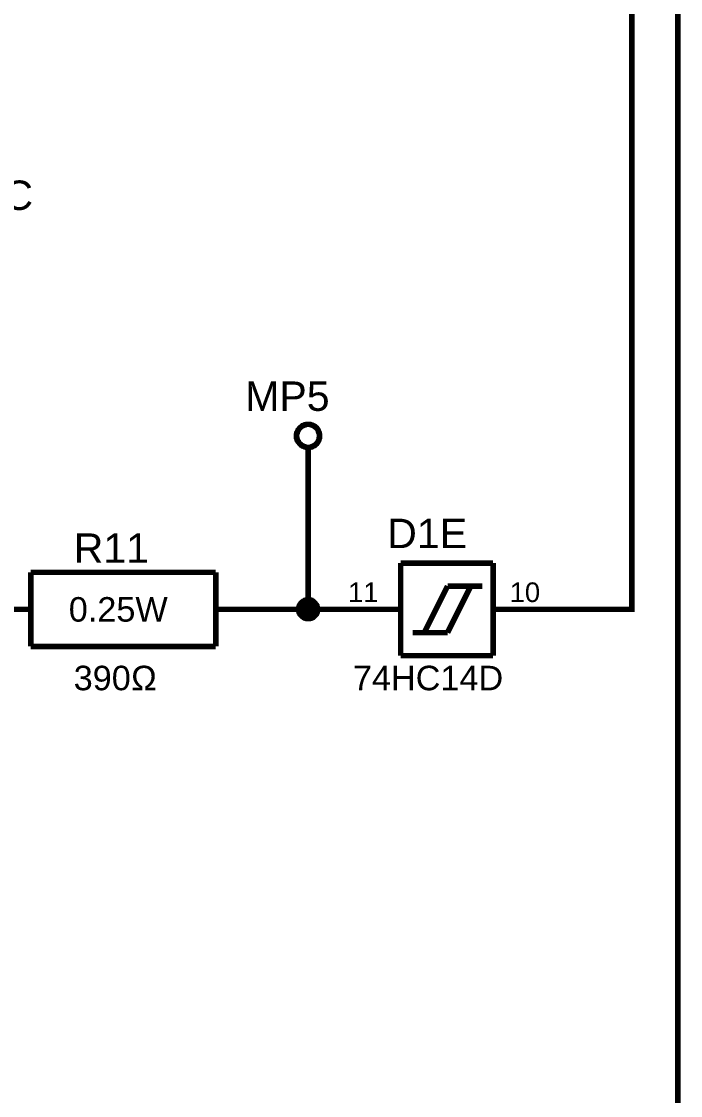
# Model space of a CAD drawing. Header units: millimetres. Extents: x -2024 to 917, y -725 to 13.
# Drawn here: x -1774.5 to -1738.9, y -638 to -579.9 of the extents above; entities that cross this region are included whole.
import ezdxf

# ---------------------------------------------------------------- set-up
doc = ezdxf.new("R2010")
doc.units = ezdxf.units.MM
doc.styles.get("Standard").update_dxf_attribs({"font": 'arial.ttf'})

msp = doc.modelspace()

# ---------------------------------------------------------------- linework, layer by layer
at = {"color": 7}
for points, const_width in [([(-1746.486, -611.675), (-1741.487, -611.675), (-1741.487, -569.168)], 0.3), ([(-1741.487, -669.167), (-1739.005, -669.167), (-1739.005, -569.168)], 0.3), ([(-1759.611, -602.302), (-1759.611, -602.269), (-1759.611, -602.236), (-1759.611, -602.203), (-1759.594, -602.17), (-1759.594, -602.137), (-1759.578, -602.12), (-1759.578, -602.087), (-1759.561, -602.054), (-1759.545, -602.037), (-1759.528, -602.004), (-1759.528, -601.971), (-1759.512, -601.955), (-1759.478, -601.921), (-1759.462, -601.905), (-1759.445, -601.872), (-1759.429, -601.855), (-1759.412, -601.839), (-1759.379, -601.822), (-1759.363, -601.805), (-1759.329, -601.772), (-1759.313, -601.756), (-1759.28, -601.756), (-1759.247, -601.739), (-1759.23, -601.723), (-1759.197, -601.706), (-1759.164, -601.706), (-1759.147, -601.69), (-1759.114, -601.69), (-1759.081, -601.673), (-1759.048, -601.673), (-1759.015, -601.673), (-1758.982, -601.673)], 0.3), ([(-1758.982, -601.673), (-1759.015, -601.673), (-1759.048, -601.673), (-1759.081, -601.673), (-1759.114, -601.69), (-1759.147, -601.69), (-1759.164, -601.706), (-1759.197, -601.706), (-1759.23, -601.723), (-1759.247, -601.739), (-1759.28, -601.756), (-1759.313, -601.756), (-1759.329, -601.772), (-1759.363, -601.805), (-1759.379, -601.822), (-1759.412, -601.839), (-1759.429, -601.855), (-1759.445, -601.872), (-1759.462, -601.905), (-1759.478, -601.921), (-1759.512, -601.955), (-1759.528, -601.971), (-1759.528, -602.004), (-1759.545, -602.037), (-1759.561, -602.054), (-1759.578, -602.087), (-1759.578, -602.12), (-1759.594, -602.137), (-1759.594, -602.17), (-1759.611, -602.203), (-1759.611, -602.236), (-1759.611, -602.269), (-1759.611, -602.302)], 0.3), ([(-1758.982, -601.673), (-1758.982, -601.673)], 0.3), ([(-1758.982, -601.673), (-1758.949, -601.673), (-1758.916, -601.673), (-1758.883, -601.673), (-1758.849, -601.69), (-1758.833, -601.69), (-1758.8, -601.706), (-1758.767, -601.706), (-1758.734, -601.723), (-1758.717, -601.739), (-1758.684, -601.756), (-1758.667, -601.756), (-1758.634, -601.772), (-1758.618, -601.805), (-1758.585, -601.822), (-1758.568, -601.839), (-1758.552, -601.855), (-1758.518, -601.872), (-1758.502, -601.905), (-1758.485, -601.921), (-1758.469, -601.955), (-1758.452, -601.971), (-1758.436, -602.004), (-1758.436, -602.037), (-1758.419, -602.054), (-1758.403, -602.087), (-1758.403, -602.12), (-1758.386, -602.137), (-1758.386, -602.17), (-1758.37, -602.203), (-1758.37, -602.236), (-1758.37, -602.269), (-1758.37, -602.302)], 0.3), ([(-1758.37, -602.302), (-1758.37, -602.269), (-1758.37, -602.236), (-1758.37, -602.203), (-1758.386, -602.17), (-1758.386, -602.137), (-1758.403, -602.12), (-1758.403, -602.087), (-1758.419, -602.054), (-1758.436, -602.037), (-1758.436, -602.004), (-1758.452, -601.971), (-1758.469, -601.955), (-1758.485, -601.921), (-1758.502, -601.905), (-1758.518, -601.872), (-1758.552, -601.855), (-1758.568, -601.839), (-1758.585, -601.822), (-1758.618, -601.805), (-1758.634, -601.772), (-1758.667, -601.756), (-1758.684, -601.756), (-1758.717, -601.739), (-1758.734, -601.723), (-1758.767, -601.706), (-1758.8, -601.706), (-1758.833, -601.69), (-1758.849, -601.69), (-1758.883, -601.673), (-1758.916, -601.673), (-1758.949, -601.673), (-1758.982, -601.673)], 0.3), ([(-1758.982, -602.915), (-1759.015, -602.915), (-1759.048, -602.915), (-1759.081, -602.915), (-1759.114, -602.898), (-1759.147, -602.898), (-1759.164, -602.882), (-1759.197, -602.882), (-1759.23, -602.865), (-1759.247, -602.849), (-1759.28, -602.832), (-1759.313, -602.832), (-1759.329, -602.816), (-1759.363, -602.799), (-1759.379, -602.766), (-1759.412, -602.749), (-1759.429, -602.733), (-1759.445, -602.716), (-1759.462, -602.683), (-1759.478, -602.667), (-1759.512, -602.633), (-1759.528, -602.617), (-1759.528, -602.584), (-1759.545, -602.567), (-1759.561, -602.534), (-1759.578, -602.518), (-1759.578, -602.484), (-1759.594, -602.451), (-1759.594, -602.418), (-1759.611, -602.402), (-1759.611, -602.368), (-1759.611, -602.335), (-1759.611, -602.302)], 0.3), ([(-1759.611, -602.302), (-1759.611, -602.302)], 0.3), ([(-1759.611, -602.302), (-1759.611, -602.335), (-1759.611, -602.368), (-1759.611, -602.402), (-1759.594, -602.418), (-1759.594, -602.451), (-1759.578, -602.484), (-1759.578, -602.518), (-1759.561, -602.534), (-1759.545, -602.567), (-1759.528, -602.584), (-1759.528, -602.617), (-1759.512, -602.633), (-1759.478, -602.667), (-1759.462, -602.683), (-1759.445, -602.716), (-1759.429, -602.733), (-1759.412, -602.749), (-1759.379, -602.766), (-1759.363, -602.799), (-1759.329, -602.816), (-1759.313, -602.832), (-1759.28, -602.832), (-1759.247, -602.849), (-1759.23, -602.865), (-1759.197, -602.882), (-1759.164, -602.882), (-1759.147, -602.898), (-1759.114, -602.898), (-1759.081, -602.915), (-1759.048, -602.915), (-1759.015, -602.915), (-1758.982, -602.915)], 0.3), ([(-1758.37, -602.302), (-1758.37, -602.335), (-1758.37, -602.368), (-1758.37, -602.402), (-1758.386, -602.418), (-1758.386, -602.451), (-1758.403, -602.484), (-1758.403, -602.518), (-1758.419, -602.534), (-1758.436, -602.567), (-1758.436, -602.584), (-1758.452, -602.617), (-1758.469, -602.633), (-1758.485, -602.667), (-1758.502, -602.683), (-1758.518, -602.716), (-1758.552, -602.733), (-1758.568, -602.749), (-1758.585, -602.766), (-1758.618, -602.799), (-1758.634, -602.816), (-1758.667, -602.832), (-1758.684, -602.832), (-1758.717, -602.849), (-1758.734, -602.865), (-1758.767, -602.882), (-1758.8, -602.882), (-1758.833, -602.898), (-1758.849, -602.898), (-1758.883, -602.915), (-1758.916, -602.915), (-1758.949, -602.915), (-1758.982, -602.915)], 0.3), ([(-1758.982, -602.915), (-1758.949, -602.915), (-1758.916, -602.915), (-1758.883, -602.915), (-1758.849, -602.898), (-1758.833, -602.898), (-1758.8, -602.882), (-1758.767, -602.882), (-1758.734, -602.865), (-1758.717, -602.849), (-1758.684, -602.832), (-1758.667, -602.832), (-1758.634, -602.816), (-1758.618, -602.799), (-1758.585, -602.766), (-1758.568, -602.749), (-1758.552, -602.733), (-1758.518, -602.716), (-1758.502, -602.683), (-1758.485, -602.667), (-1758.469, -602.633), (-1758.452, -602.617), (-1758.436, -602.584), (-1758.436, -602.567), (-1758.419, -602.534), (-1758.403, -602.518), (-1758.403, -602.484), (-1758.386, -602.451), (-1758.386, -602.418), (-1758.37, -602.402), (-1758.37, -602.368), (-1758.37, -602.335), (-1758.37, -602.302)], 0.3), ([(-1758.37, -602.302), (-1758.37, -602.302), (-1758.37, -602.302), (-1758.37, -602.302), (-1758.37, -602.302), (-1758.37, -602.302), (-1758.37, -602.302), (-1758.37, -602.302), (-1758.37, -602.302), (-1758.37, -602.302), (-1758.37, -602.302), (-1758.37, -602.302), (-1758.37, -602.302), (-1758.37, -602.302), (-1758.37, -602.302), (-1758.37, -602.302), (-1758.37, -602.302), (-1758.37, -602.302), (-1758.37, -602.302), (-1758.37, -602.302), (-1758.37, -602.302), (-1758.37, -602.302), (-1758.37, -602.302), (-1758.37, -602.302), (-1758.37, -602.302), (-1758.37, -602.302), (-1758.37, -602.302), (-1758.37, -602.302), (-1758.37, -602.302), (-1758.37, -602.302), (-1758.37, -602.302), (-1758.37, -602.302), (-1758.37, -602.302)], 0.3), ([(-1758.37, -602.302), (-1758.37, -602.302)], 0.3), ([(-1758.982, -602.915), (-1758.982, -604.173)], 0.3), ([(-1758.982, -602.915), (-1758.982, -602.915)], 0.3), ([(-1758.982, -604.173), (-1758.982, -611.675)], 0.3), ([(-1753.983, -609.174), (-1748.985, -609.174)], 0.3), ([(-1753.983, -614.175), (-1753.983, -609.174)], 0.3), ([(-1748.985, -609.174), (-1748.985, -614.175)], 0.3), ([(-1773.977, -609.671), (-1773.977, -613.678)], 0.3), ([(-1773.977, -609.671), (-1763.98, -609.671)], 0.3), ([(-1763.98, -609.671), (-1763.98, -613.678)], 0.3), ([(-1752.709, -612.933), (-1751.451, -610.416)], 0.3), ([(-1751.451, -610.416), (-1749.564, -610.416)], 0.3), ([(-1751.451, -612.933), (-1750.193, -610.416)], 0.3), ([(-1759.495, -611.675), (-1759.495, -611.641), (-1759.495, -611.625), (-1759.495, -611.592), (-1759.478, -611.575), (-1759.478, -611.542), (-1759.478, -611.526), (-1759.462, -611.492), (-1759.462, -611.476), (-1759.445, -611.459), (-1759.429, -611.426), (-1759.412, -611.41), (-1759.412, -611.393), (-1759.396, -611.377), (-1759.379, -611.343), (-1759.363, -611.327), (-1759.346, -611.31), (-1759.329, -611.294), (-1759.313, -611.277), (-1759.28, -611.261), (-1759.263, -611.244), (-1759.247, -611.244), (-1759.23, -611.227), (-1759.197, -611.211), (-1759.181, -611.194), (-1759.164, -611.194), (-1759.131, -611.178), (-1759.114, -611.178), (-1759.081, -611.178), (-1759.065, -611.161), (-1759.032, -611.161), (-1759.015, -611.161), (-1758.982, -611.161)], 0.3), ([(-1759.495, -611.675), (-1759.495, -611.641), (-1759.495, -611.625), (-1759.495, -611.592), (-1759.478, -611.575), (-1759.478, -611.542), (-1759.478, -611.526), (-1759.462, -611.492), (-1759.462, -611.476), (-1759.445, -611.459), (-1759.429, -611.426), (-1759.412, -611.41), (-1759.412, -611.393), (-1759.396, -611.377), (-1759.379, -611.343), (-1759.363, -611.327), (-1759.346, -611.31), (-1759.329, -611.294), (-1759.313, -611.277), (-1759.28, -611.261), (-1759.263, -611.244), (-1759.247, -611.244), (-1759.23, -611.227), (-1759.197, -611.211), (-1759.181, -611.194), (-1759.164, -611.194), (-1759.131, -611.178), (-1759.114, -611.178), (-1759.081, -611.178), (-1759.065, -611.161), (-1759.032, -611.161), (-1759.015, -611.161), (-1758.982, -611.161)], 0.3), ([(-1759.495, -611.675), (-1759.495, -611.641), (-1759.495, -611.625), (-1759.495, -611.592), (-1759.478, -611.575), (-1759.478, -611.542), (-1759.478, -611.526), (-1759.462, -611.492), (-1759.462, -611.476), (-1759.445, -611.459), (-1759.429, -611.426), (-1759.412, -611.41), (-1759.412, -611.393), (-1759.396, -611.377), (-1759.379, -611.343), (-1759.363, -611.327), (-1759.346, -611.31), (-1759.329, -611.294), (-1759.313, -611.277), (-1759.28, -611.261), (-1759.263, -611.244), (-1759.247, -611.244), (-1759.23, -611.227), (-1759.197, -611.211), (-1759.181, -611.194), (-1759.164, -611.194), (-1759.131, -611.178), (-1759.114, -611.178), (-1759.081, -611.178), (-1759.065, -611.161), (-1759.032, -611.161), (-1759.015, -611.161), (-1758.982, -611.161)], 0.3), ([(-1759.495, -611.675), (-1759.495, -611.641), (-1759.495, -611.625), (-1759.495, -611.592), (-1759.478, -611.575), (-1759.478, -611.542), (-1759.478, -611.526), (-1759.462, -611.492), (-1759.462, -611.476), (-1759.445, -611.459), (-1759.429, -611.426), (-1759.412, -611.41), (-1759.412, -611.393), (-1759.396, -611.377), (-1759.379, -611.343), (-1759.363, -611.327), (-1759.346, -611.31), (-1759.329, -611.294), (-1759.313, -611.277), (-1759.28, -611.261), (-1759.263, -611.244), (-1759.247, -611.244), (-1759.23, -611.227), (-1759.197, -611.211), (-1759.181, -611.194), (-1759.164, -611.194), (-1759.131, -611.178), (-1759.114, -611.178), (-1759.081, -611.178), (-1759.065, -611.161), (-1759.032, -611.161), (-1759.015, -611.161), (-1758.982, -611.161)], 0.3), ([(-1759.495, -611.675), (-1759.495, -611.641), (-1759.495, -611.625), (-1759.495, -611.592), (-1759.478, -611.575), (-1759.478, -611.542), (-1759.478, -611.526), (-1759.462, -611.492), (-1759.462, -611.476), (-1759.445, -611.459), (-1759.429, -611.426), (-1759.412, -611.41), (-1759.412, -611.393), (-1759.396, -611.377), (-1759.379, -611.343), (-1759.363, -611.327), (-1759.346, -611.31), (-1759.329, -611.294), (-1759.313, -611.277), (-1759.28, -611.261), (-1759.263, -611.244), (-1759.247, -611.244), (-1759.23, -611.227), (-1759.197, -611.211), (-1759.181, -611.194), (-1759.164, -611.194), (-1759.131, -611.178), (-1759.114, -611.178), (-1759.081, -611.178), (-1759.065, -611.161), (-1759.032, -611.161), (-1759.015, -611.161), (-1758.982, -611.161)], 0.0991), ([(-1759.495, -611.675), (-1759.495, -611.641), (-1759.495, -611.625), (-1759.495, -611.592), (-1759.478, -611.575), (-1759.478, -611.542), (-1759.478, -611.526), (-1759.462, -611.492), (-1759.462, -611.476), (-1759.445, -611.459), (-1759.429, -611.426), (-1759.412, -611.41), (-1759.412, -611.393), (-1759.396, -611.377), (-1759.379, -611.343), (-1759.363, -611.327), (-1759.346, -611.31), (-1759.329, -611.294), (-1759.313, -611.277), (-1759.28, -611.261), (-1759.263, -611.244), (-1759.247, -611.244), (-1759.23, -611.227), (-1759.197, -611.211), (-1759.181, -611.194), (-1759.164, -611.194), (-1759.131, -611.178), (-1759.114, -611.178), (-1759.081, -611.178), (-1759.065, -611.161), (-1759.032, -611.161), (-1759.015, -611.161), (-1758.982, -611.161)], 0.0991), ([(-1759.495, -611.675), (-1759.495, -611.641), (-1759.495, -611.625), (-1759.495, -611.592), (-1759.478, -611.575), (-1759.478, -611.542), (-1759.478, -611.526), (-1759.462, -611.492), (-1759.462, -611.476), (-1759.445, -611.459), (-1759.429, -611.426), (-1759.412, -611.41), (-1759.412, -611.393), (-1759.396, -611.377), (-1759.379, -611.343), (-1759.363, -611.327), (-1759.346, -611.31), (-1759.329, -611.294), (-1759.313, -611.277), (-1759.28, -611.261), (-1759.263, -611.244), (-1759.247, -611.244), (-1759.23, -611.227), (-1759.197, -611.211), (-1759.181, -611.194), (-1759.164, -611.194), (-1759.131, -611.178), (-1759.114, -611.178), (-1759.081, -611.178), (-1759.065, -611.161), (-1759.032, -611.161), (-1759.015, -611.161), (-1758.982, -611.161)], 0.0991), ([(-1759.495, -611.675), (-1759.495, -611.641), (-1759.495, -611.625), (-1759.495, -611.592), (-1759.478, -611.575), (-1759.478, -611.542), (-1759.478, -611.526), (-1759.462, -611.492), (-1759.462, -611.476), (-1759.445, -611.459), (-1759.429, -611.426), (-1759.412, -611.41), (-1759.412, -611.393), (-1759.396, -611.377), (-1759.379, -611.343), (-1759.363, -611.327), (-1759.346, -611.31), (-1759.329, -611.294), (-1759.313, -611.277), (-1759.28, -611.261), (-1759.263, -611.244), (-1759.247, -611.244), (-1759.23, -611.227), (-1759.197, -611.211), (-1759.181, -611.194), (-1759.164, -611.194), (-1759.131, -611.178), (-1759.114, -611.178), (-1759.081, -611.178), (-1759.065, -611.161), (-1759.032, -611.161), (-1759.015, -611.161), (-1758.982, -611.161)], 0.0991), ([(-1758.982, -611.161), (-1758.982, -611.161)], 0.3), ([(-1758.982, -611.161), (-1758.949, -611.161), (-1758.932, -611.161), (-1758.899, -611.161), (-1758.883, -611.178), (-1758.849, -611.178), (-1758.833, -611.178), (-1758.816, -611.194), (-1758.783, -611.194), (-1758.767, -611.211), (-1758.75, -611.227), (-1758.717, -611.244), (-1758.701, -611.244), (-1758.684, -611.261), (-1758.667, -611.277), (-1758.651, -611.294), (-1758.634, -611.31), (-1758.618, -611.327), (-1758.601, -611.343), (-1758.585, -611.377), (-1758.568, -611.393), (-1758.552, -611.41), (-1758.552, -611.426), (-1758.535, -611.459), (-1758.518, -611.476), (-1758.518, -611.492), (-1758.502, -611.526), (-1758.502, -611.542), (-1758.502, -611.575), (-1758.485, -611.592), (-1758.485, -611.625), (-1758.485, -611.641), (-1758.485, -611.675)], 0.3), ([(-1758.982, -611.161), (-1758.982, -611.161)], 0.3), ([(-1758.982, -611.161), (-1758.949, -611.161), (-1758.932, -611.161), (-1758.899, -611.161), (-1758.883, -611.178), (-1758.849, -611.178), (-1758.833, -611.178), (-1758.816, -611.194), (-1758.783, -611.194), (-1758.767, -611.211), (-1758.75, -611.227), (-1758.717, -611.244), (-1758.701, -611.244), (-1758.684, -611.261), (-1758.667, -611.277), (-1758.651, -611.294), (-1758.634, -611.31), (-1758.618, -611.327), (-1758.601, -611.343), (-1758.585, -611.377), (-1758.568, -611.393), (-1758.552, -611.41), (-1758.552, -611.426), (-1758.535, -611.459), (-1758.518, -611.476), (-1758.518, -611.492), (-1758.502, -611.526), (-1758.502, -611.542), (-1758.502, -611.575), (-1758.485, -611.592), (-1758.485, -611.625), (-1758.485, -611.641), (-1758.485, -611.675)], 0.3), ([(-1758.982, -611.161), (-1758.982, -611.161)], 0.3), ([(-1758.982, -611.161), (-1758.949, -611.161), (-1758.932, -611.161), (-1758.899, -611.161), (-1758.883, -611.178), (-1758.849, -611.178), (-1758.833, -611.178), (-1758.816, -611.194), (-1758.783, -611.194), (-1758.767, -611.211), (-1758.75, -611.227), (-1758.717, -611.244), (-1758.701, -611.244), (-1758.684, -611.261), (-1758.667, -611.277), (-1758.651, -611.294), (-1758.634, -611.31), (-1758.618, -611.327), (-1758.601, -611.343), (-1758.585, -611.377), (-1758.568, -611.393), (-1758.552, -611.41), (-1758.552, -611.426), (-1758.535, -611.459), (-1758.518, -611.476), (-1758.518, -611.492), (-1758.502, -611.526), (-1758.502, -611.542), (-1758.502, -611.575), (-1758.485, -611.592), (-1758.485, -611.625), (-1758.485, -611.641), (-1758.485, -611.675)], 0.3), ([(-1758.982, -611.161), (-1758.982, -611.161)], 0.3), ([(-1758.982, -611.161), (-1758.949, -611.161), (-1758.932, -611.161), (-1758.899, -611.161), (-1758.883, -611.178), (-1758.849, -611.178), (-1758.833, -611.178), (-1758.816, -611.194), (-1758.783, -611.194), (-1758.767, -611.211), (-1758.75, -611.227), (-1758.717, -611.244), (-1758.701, -611.244), (-1758.684, -611.261), (-1758.667, -611.277), (-1758.651, -611.294), (-1758.634, -611.31), (-1758.618, -611.327), (-1758.601, -611.343), (-1758.585, -611.377), (-1758.568, -611.393), (-1758.552, -611.41), (-1758.552, -611.426), (-1758.535, -611.459), (-1758.518, -611.476), (-1758.518, -611.492), (-1758.502, -611.526), (-1758.502, -611.542), (-1758.502, -611.575), (-1758.485, -611.592), (-1758.485, -611.625), (-1758.485, -611.641), (-1758.485, -611.675)], 0.3), ([(-1758.982, -611.161), (-1758.982, -611.161)], 0.0991), ([(-1758.982, -611.161), (-1758.949, -611.161), (-1758.932, -611.161), (-1758.899, -611.161), (-1758.883, -611.178), (-1758.849, -611.178), (-1758.833, -611.178), (-1758.816, -611.194), (-1758.783, -611.194), (-1758.767, -611.211), (-1758.75, -611.227), (-1758.717, -611.244), (-1758.701, -611.244), (-1758.684, -611.261), (-1758.667, -611.277), (-1758.651, -611.294), (-1758.634, -611.31), (-1758.618, -611.327), (-1758.601, -611.343), (-1758.585, -611.377), (-1758.568, -611.393), (-1758.552, -611.41), (-1758.552, -611.426), (-1758.535, -611.459), (-1758.518, -611.476), (-1758.518, -611.492), (-1758.502, -611.526), (-1758.502, -611.542), (-1758.502, -611.575), (-1758.485, -611.592), (-1758.485, -611.625), (-1758.485, -611.641), (-1758.485, -611.675)], 0.0991), ([(-1758.982, -611.161), (-1758.982, -611.161)], 0.0991), ([(-1758.982, -611.161), (-1758.949, -611.161), (-1758.932, -611.161), (-1758.899, -611.161), (-1758.883, -611.178), (-1758.849, -611.178), (-1758.833, -611.178), (-1758.816, -611.194), (-1758.783, -611.194), (-1758.767, -611.211), (-1758.75, -611.227), (-1758.717, -611.244), (-1758.701, -611.244), (-1758.684, -611.261), (-1758.667, -611.277), (-1758.651, -611.294), (-1758.634, -611.31), (-1758.618, -611.327), (-1758.601, -611.343), (-1758.585, -611.377), (-1758.568, -611.393), (-1758.552, -611.41), (-1758.552, -611.426), (-1758.535, -611.459), (-1758.518, -611.476), (-1758.518, -611.492), (-1758.502, -611.526), (-1758.502, -611.542), (-1758.502, -611.575), (-1758.485, -611.592), (-1758.485, -611.625), (-1758.485, -611.641), (-1758.485, -611.675)], 0.0991), ([(-1758.982, -611.161), (-1758.982, -611.161)], 0.0991), ([(-1758.982, -611.161), (-1758.949, -611.161), (-1758.932, -611.161), (-1758.899, -611.161), (-1758.883, -611.178), (-1758.849, -611.178), (-1758.833, -611.178), (-1758.816, -611.194), (-1758.783, -611.194), (-1758.767, -611.211), (-1758.75, -611.227), (-1758.717, -611.244), (-1758.701, -611.244), (-1758.684, -611.261), (-1758.667, -611.277), (-1758.651, -611.294), (-1758.634, -611.31), (-1758.618, -611.327), (-1758.601, -611.343), (-1758.585, -611.377), (-1758.568, -611.393), (-1758.552, -611.41), (-1758.552, -611.426), (-1758.535, -611.459), (-1758.518, -611.476), (-1758.518, -611.492), (-1758.502, -611.526), (-1758.502, -611.542), (-1758.502, -611.575), (-1758.485, -611.592), (-1758.485, -611.625), (-1758.485, -611.641), (-1758.485, -611.675)], 0.0991), ([(-1758.982, -611.161), (-1758.982, -611.161)], 0.0991), ([(-1758.982, -611.161), (-1758.949, -611.161), (-1758.932, -611.161), (-1758.899, -611.161), (-1758.883, -611.178), (-1758.849, -611.178), (-1758.833, -611.178), (-1758.816, -611.194), (-1758.783, -611.194), (-1758.767, -611.211), (-1758.75, -611.227), (-1758.717, -611.244), (-1758.701, -611.244), (-1758.684, -611.261), (-1758.667, -611.277), (-1758.651, -611.294), (-1758.634, -611.31), (-1758.618, -611.327), (-1758.601, -611.343), (-1758.585, -611.377), (-1758.568, -611.393), (-1758.552, -611.41), (-1758.552, -611.426), (-1758.535, -611.459), (-1758.518, -611.476), (-1758.518, -611.492), (-1758.502, -611.526), (-1758.502, -611.542), (-1758.502, -611.575), (-1758.485, -611.592), (-1758.485, -611.625), (-1758.485, -611.641), (-1758.485, -611.675)], 0.0991), ([(-1773.977, -611.675), (-1776.476, -611.675)], 0.3), ([(-1763.98, -611.675), (-1761.481, -611.675)], 0.3), ([(-1761.481, -611.675), (-1758.982, -611.675), (-1756.483, -611.675)], 0.3), ([(-1758.982, -612.171), (-1759.015, -612.171), (-1759.032, -612.171), (-1759.065, -612.171), (-1759.081, -612.155), (-1759.114, -612.155), (-1759.131, -612.155), (-1759.164, -612.138), (-1759.181, -612.138), (-1759.197, -612.122), (-1759.23, -612.105), (-1759.247, -612.105), (-1759.263, -612.089), (-1759.28, -612.072), (-1759.313, -612.055), (-1759.329, -612.039), (-1759.346, -612.022), (-1759.363, -612.006), (-1759.379, -611.989), (-1759.396, -611.973), (-1759.412, -611.956), (-1759.412, -611.94), (-1759.429, -611.906), (-1759.445, -611.89), (-1759.462, -611.873), (-1759.462, -611.84), (-1759.478, -611.824), (-1759.478, -611.807), (-1759.478, -611.774), (-1759.495, -611.757), (-1759.495, -611.724), (-1759.495, -611.708), (-1759.495, -611.675)], 0.3), ([(-1759.495, -611.675), (-1759.495, -611.675)], 0.3), ([(-1758.982, -612.171), (-1759.015, -612.171), (-1759.032, -612.171), (-1759.065, -612.171), (-1759.081, -612.155), (-1759.114, -612.155), (-1759.131, -612.155), (-1759.164, -612.138), (-1759.181, -612.138), (-1759.197, -612.122), (-1759.23, -612.105), (-1759.247, -612.105), (-1759.263, -612.089), (-1759.28, -612.072), (-1759.313, -612.055), (-1759.329, -612.039), (-1759.346, -612.022), (-1759.363, -612.006), (-1759.379, -611.989), (-1759.396, -611.973), (-1759.412, -611.956), (-1759.412, -611.94), (-1759.429, -611.906), (-1759.445, -611.89), (-1759.462, -611.873), (-1759.462, -611.84), (-1759.478, -611.824), (-1759.478, -611.807), (-1759.478, -611.774), (-1759.495, -611.757), (-1759.495, -611.724), (-1759.495, -611.708), (-1759.495, -611.675)], 0.3), ([(-1759.495, -611.675), (-1759.495, -611.675)], 0.3), ([(-1758.982, -612.171), (-1759.015, -612.171), (-1759.032, -612.171), (-1759.065, -612.171), (-1759.081, -612.155), (-1759.114, -612.155), (-1759.131, -612.155), (-1759.164, -612.138), (-1759.181, -612.138), (-1759.197, -612.122), (-1759.23, -612.105), (-1759.247, -612.105), (-1759.263, -612.089), (-1759.28, -612.072), (-1759.313, -612.055), (-1759.329, -612.039), (-1759.346, -612.022), (-1759.363, -612.006), (-1759.379, -611.989), (-1759.396, -611.973), (-1759.412, -611.956), (-1759.412, -611.94), (-1759.429, -611.906), (-1759.445, -611.89), (-1759.462, -611.873), (-1759.462, -611.84), (-1759.478, -611.824), (-1759.478, -611.807), (-1759.478, -611.774), (-1759.495, -611.757), (-1759.495, -611.724), (-1759.495, -611.708), (-1759.495, -611.675)], 0.3), ([(-1759.495, -611.675), (-1759.495, -611.675)], 0.3), ([(-1758.982, -612.171), (-1759.015, -612.171), (-1759.032, -612.171), (-1759.065, -612.171), (-1759.081, -612.155), (-1759.114, -612.155), (-1759.131, -612.155), (-1759.164, -612.138), (-1759.181, -612.138), (-1759.197, -612.122), (-1759.23, -612.105), (-1759.247, -612.105), (-1759.263, -612.089), (-1759.28, -612.072), (-1759.313, -612.055), (-1759.329, -612.039), (-1759.346, -612.022), (-1759.363, -612.006), (-1759.379, -611.989), (-1759.396, -611.973), (-1759.412, -611.956), (-1759.412, -611.94), (-1759.429, -611.906), (-1759.445, -611.89), (-1759.462, -611.873), (-1759.462, -611.84), (-1759.478, -611.824), (-1759.478, -611.807), (-1759.478, -611.774), (-1759.495, -611.757), (-1759.495, -611.724), (-1759.495, -611.708), (-1759.495, -611.675)], 0.3), ([(-1759.495, -611.675), (-1759.495, -611.675)], 0.3), ([(-1758.982, -612.171), (-1759.015, -612.171), (-1759.032, -612.171), (-1759.065, -612.171), (-1759.081, -612.155), (-1759.114, -612.155), (-1759.131, -612.155), (-1759.164, -612.138), (-1759.181, -612.138), (-1759.197, -612.122), (-1759.23, -612.105), (-1759.247, -612.105), (-1759.263, -612.089), (-1759.28, -612.072), (-1759.313, -612.055), (-1759.329, -612.039), (-1759.346, -612.022), (-1759.363, -612.006), (-1759.379, -611.989), (-1759.396, -611.973), (-1759.412, -611.956), (-1759.412, -611.94), (-1759.429, -611.906), (-1759.445, -611.89), (-1759.462, -611.873), (-1759.462, -611.84), (-1759.478, -611.824), (-1759.478, -611.807), (-1759.478, -611.774), (-1759.495, -611.757), (-1759.495, -611.724), (-1759.495, -611.708), (-1759.495, -611.675)], 0.0991), ([(-1759.495, -611.675), (-1759.495, -611.675)], 0.0991), ([(-1758.982, -612.171), (-1759.015, -612.171), (-1759.032, -612.171), (-1759.065, -612.171), (-1759.081, -612.155), (-1759.114, -612.155), (-1759.131, -612.155), (-1759.164, -612.138), (-1759.181, -612.138), (-1759.197, -612.122), (-1759.23, -612.105), (-1759.247, -612.105), (-1759.263, -612.089), (-1759.28, -612.072), (-1759.313, -612.055), (-1759.329, -612.039), (-1759.346, -612.022), (-1759.363, -612.006), (-1759.379, -611.989), (-1759.396, -611.973), (-1759.412, -611.956), (-1759.412, -611.94), (-1759.429, -611.906), (-1759.445, -611.89), (-1759.462, -611.873), (-1759.462, -611.84), (-1759.478, -611.824), (-1759.478, -611.807), (-1759.478, -611.774), (-1759.495, -611.757), (-1759.495, -611.724), (-1759.495, -611.708), (-1759.495, -611.675)], 0.0991), ([(-1759.495, -611.675), (-1759.495, -611.675)], 0.0991), ([(-1758.982, -612.171), (-1759.015, -612.171), (-1759.032, -612.171), (-1759.065, -612.171), (-1759.081, -612.155), (-1759.114, -612.155), (-1759.131, -612.155), (-1759.164, -612.138), (-1759.181, -612.138), (-1759.197, -612.122), (-1759.23, -612.105), (-1759.247, -612.105), (-1759.263, -612.089), (-1759.28, -612.072), (-1759.313, -612.055), (-1759.329, -612.039), (-1759.346, -612.022), (-1759.363, -612.006), (-1759.379, -611.989), (-1759.396, -611.973), (-1759.412, -611.956), (-1759.412, -611.94), (-1759.429, -611.906), (-1759.445, -611.89), (-1759.462, -611.873), (-1759.462, -611.84), (-1759.478, -611.824), (-1759.478, -611.807), (-1759.478, -611.774), (-1759.495, -611.757), (-1759.495, -611.724), (-1759.495, -611.708), (-1759.495, -611.675)], 0.0991), ([(-1759.495, -611.675), (-1759.495, -611.675)], 0.0991), ([(-1758.982, -612.171), (-1759.015, -612.171), (-1759.032, -612.171), (-1759.065, -612.171), (-1759.081, -612.155), (-1759.114, -612.155), (-1759.131, -612.155), (-1759.164, -612.138), (-1759.181, -612.138), (-1759.197, -612.122), (-1759.23, -612.105), (-1759.247, -612.105), (-1759.263, -612.089), (-1759.28, -612.072), (-1759.313, -612.055), (-1759.329, -612.039), (-1759.346, -612.022), (-1759.363, -612.006), (-1759.379, -611.989), (-1759.396, -611.973), (-1759.412, -611.956), (-1759.412, -611.94), (-1759.429, -611.906), (-1759.445, -611.89), (-1759.462, -611.873), (-1759.462, -611.84), (-1759.478, -611.824), (-1759.478, -611.807), (-1759.478, -611.774), (-1759.495, -611.757), (-1759.495, -611.724), (-1759.495, -611.708), (-1759.495, -611.675)], 0.0991), ([(-1759.495, -611.675), (-1759.495, -611.675)], 0.0991), ([(-1758.485, -611.675), (-1758.485, -611.708), (-1758.485, -611.724), (-1758.485, -611.757), (-1758.502, -611.774), (-1758.502, -611.807), (-1758.502, -611.824), (-1758.518, -611.84), (-1758.518, -611.873), (-1758.535, -611.89), (-1758.552, -611.906), (-1758.552, -611.94), (-1758.568, -611.956), (-1758.585, -611.973), (-1758.601, -611.989), (-1758.618, -612.006), (-1758.634, -612.022), (-1758.651, -612.039), (-1758.667, -612.055), (-1758.684, -612.072), (-1758.701, -612.089), (-1758.717, -612.105), (-1758.75, -612.105), (-1758.767, -612.122), (-1758.783, -612.138), (-1758.816, -612.138), (-1758.833, -612.155), (-1758.849, -612.155), (-1758.883, -612.155), (-1758.899, -612.171), (-1758.932, -612.171), (-1758.949, -612.171), (-1758.982, -612.171)], 0.3), ([(-1758.485, -611.675), (-1758.485, -611.708), (-1758.485, -611.724), (-1758.485, -611.757), (-1758.502, -611.774), (-1758.502, -611.807), (-1758.502, -611.824), (-1758.518, -611.84), (-1758.518, -611.873), (-1758.535, -611.89), (-1758.552, -611.906), (-1758.552, -611.94), (-1758.568, -611.956), (-1758.585, -611.973), (-1758.601, -611.989), (-1758.618, -612.006), (-1758.634, -612.022), (-1758.651, -612.039), (-1758.667, -612.055), (-1758.684, -612.072), (-1758.701, -612.089), (-1758.717, -612.105), (-1758.75, -612.105), (-1758.767, -612.122), (-1758.783, -612.138), (-1758.816, -612.138), (-1758.833, -612.155), (-1758.849, -612.155), (-1758.883, -612.155), (-1758.899, -612.171), (-1758.932, -612.171), (-1758.949, -612.171), (-1758.982, -612.171)], 0.3), ([(-1758.485, -611.675), (-1758.485, -611.708), (-1758.485, -611.724), (-1758.485, -611.757), (-1758.502, -611.774), (-1758.502, -611.807), (-1758.502, -611.824), (-1758.518, -611.84), (-1758.518, -611.873), (-1758.535, -611.89), (-1758.552, -611.906), (-1758.552, -611.94), (-1758.568, -611.956), (-1758.585, -611.973), (-1758.601, -611.989), (-1758.618, -612.006), (-1758.634, -612.022), (-1758.651, -612.039), (-1758.667, -612.055), (-1758.684, -612.072), (-1758.701, -612.089), (-1758.717, -612.105), (-1758.75, -612.105), (-1758.767, -612.122), (-1758.783, -612.138), (-1758.816, -612.138), (-1758.833, -612.155), (-1758.849, -612.155), (-1758.883, -612.155), (-1758.899, -612.171), (-1758.932, -612.171), (-1758.949, -612.171), (-1758.982, -612.171)], 0.3), ([(-1758.485, -611.675), (-1758.485, -611.708), (-1758.485, -611.724), (-1758.485, -611.757), (-1758.502, -611.774), (-1758.502, -611.807), (-1758.502, -611.824), (-1758.518, -611.84), (-1758.518, -611.873), (-1758.535, -611.89), (-1758.552, -611.906), (-1758.552, -611.94), (-1758.568, -611.956), (-1758.585, -611.973), (-1758.601, -611.989), (-1758.618, -612.006), (-1758.634, -612.022), (-1758.651, -612.039), (-1758.667, -612.055), (-1758.684, -612.072), (-1758.701, -612.089), (-1758.717, -612.105), (-1758.75, -612.105), (-1758.767, -612.122), (-1758.783, -612.138), (-1758.816, -612.138), (-1758.833, -612.155), (-1758.849, -612.155), (-1758.883, -612.155), (-1758.899, -612.171), (-1758.932, -612.171), (-1758.949, -612.171), (-1758.982, -612.171)], 0.3), ([(-1758.485, -611.675), (-1758.485, -611.708), (-1758.485, -611.724), (-1758.485, -611.757), (-1758.502, -611.774), (-1758.502, -611.807), (-1758.502, -611.824), (-1758.518, -611.84), (-1758.518, -611.873), (-1758.535, -611.89), (-1758.552, -611.906), (-1758.552, -611.94), (-1758.568, -611.956), (-1758.585, -611.973), (-1758.601, -611.989), (-1758.618, -612.006), (-1758.634, -612.022), (-1758.651, -612.039), (-1758.667, -612.055), (-1758.684, -612.072), (-1758.701, -612.089), (-1758.717, -612.105), (-1758.75, -612.105), (-1758.767, -612.122), (-1758.783, -612.138), (-1758.816, -612.138), (-1758.833, -612.155), (-1758.849, -612.155), (-1758.883, -612.155), (-1758.899, -612.171), (-1758.932, -612.171), (-1758.949, -612.171), (-1758.982, -612.171)], 0.0991), ([(-1758.485, -611.675), (-1758.485, -611.708), (-1758.485, -611.724), (-1758.485, -611.757), (-1758.502, -611.774), (-1758.502, -611.807), (-1758.502, -611.824), (-1758.518, -611.84), (-1758.518, -611.873), (-1758.535, -611.89), (-1758.552, -611.906), (-1758.552, -611.94), (-1758.568, -611.956), (-1758.585, -611.973), (-1758.601, -611.989), (-1758.618, -612.006), (-1758.634, -612.022), (-1758.651, -612.039), (-1758.667, -612.055), (-1758.684, -612.072), (-1758.701, -612.089), (-1758.717, -612.105), (-1758.75, -612.105), (-1758.767, -612.122), (-1758.783, -612.138), (-1758.816, -612.138), (-1758.833, -612.155), (-1758.849, -612.155), (-1758.883, -612.155), (-1758.899, -612.171), (-1758.932, -612.171), (-1758.949, -612.171), (-1758.982, -612.171)], 0.0991), ([(-1758.485, -611.675), (-1758.485, -611.708), (-1758.485, -611.724), (-1758.485, -611.757), (-1758.502, -611.774), (-1758.502, -611.807), (-1758.502, -611.824), (-1758.518, -611.84), (-1758.518, -611.873), (-1758.535, -611.89), (-1758.552, -611.906), (-1758.552, -611.94), (-1758.568, -611.956), (-1758.585, -611.973), (-1758.601, -611.989), (-1758.618, -612.006), (-1758.634, -612.022), (-1758.651, -612.039), (-1758.667, -612.055), (-1758.684, -612.072), (-1758.701, -612.089), (-1758.717, -612.105), (-1758.75, -612.105), (-1758.767, -612.122), (-1758.783, -612.138), (-1758.816, -612.138), (-1758.833, -612.155), (-1758.849, -612.155), (-1758.883, -612.155), (-1758.899, -612.171), (-1758.932, -612.171), (-1758.949, -612.171), (-1758.982, -612.171)], 0.0991), ([(-1758.485, -611.675), (-1758.485, -611.708), (-1758.485, -611.724), (-1758.485, -611.757), (-1758.502, -611.774), (-1758.502, -611.807), (-1758.502, -611.824), (-1758.518, -611.84), (-1758.518, -611.873), (-1758.535, -611.89), (-1758.552, -611.906), (-1758.552, -611.94), (-1758.568, -611.956), (-1758.585, -611.973), (-1758.601, -611.989), (-1758.618, -612.006), (-1758.634, -612.022), (-1758.651, -612.039), (-1758.667, -612.055), (-1758.684, -612.072), (-1758.701, -612.089), (-1758.717, -612.105), (-1758.75, -612.105), (-1758.767, -612.122), (-1758.783, -612.138), (-1758.816, -612.138), (-1758.833, -612.155), (-1758.849, -612.155), (-1758.883, -612.155), (-1758.899, -612.171), (-1758.932, -612.171), (-1758.949, -612.171), (-1758.982, -612.171)], 0.0991), ([(-1758.485, -611.675), (-1758.485, -611.675), (-1758.485, -611.675), (-1758.485, -611.675), (-1758.485, -611.675), (-1758.485, -611.675), (-1758.485, -611.675), (-1758.485, -611.675), (-1758.485, -611.675), (-1758.485, -611.675), (-1758.485, -611.675), (-1758.485, -611.675), (-1758.485, -611.675), (-1758.485, -611.675), (-1758.485, -611.675), (-1758.485, -611.675), (-1758.485, -611.675), (-1758.485, -611.675), (-1758.485, -611.675), (-1758.485, -611.675), (-1758.485, -611.675), (-1758.485, -611.675), (-1758.485, -611.675), (-1758.485, -611.675), (-1758.485, -611.675), (-1758.485, -611.675), (-1758.485, -611.675), (-1758.485, -611.675), (-1758.485, -611.675), (-1758.485, -611.675), (-1758.485, -611.675), (-1758.485, -611.675), (-1758.485, -611.675)], 0.3), ([(-1758.485, -611.675), (-1758.485, -611.675)], 0.3), ([(-1758.485, -611.675), (-1758.485, -611.675), (-1758.485, -611.675), (-1758.485, -611.675), (-1758.485, -611.675), (-1758.485, -611.675), (-1758.485, -611.675), (-1758.485, -611.675), (-1758.485, -611.675), (-1758.485, -611.675), (-1758.485, -611.675), (-1758.485, -611.675), (-1758.485, -611.675), (-1758.485, -611.675), (-1758.485, -611.675), (-1758.485, -611.675), (-1758.485, -611.675), (-1758.485, -611.675), (-1758.485, -611.675), (-1758.485, -611.675), (-1758.485, -611.675), (-1758.485, -611.675), (-1758.485, -611.675), (-1758.485, -611.675), (-1758.485, -611.675), (-1758.485, -611.675), (-1758.485, -611.675), (-1758.485, -611.675), (-1758.485, -611.675), (-1758.485, -611.675), (-1758.485, -611.675), (-1758.485, -611.675), (-1758.485, -611.675)], 0.3), ([(-1758.485, -611.675), (-1758.485, -611.675)], 0.3), ([(-1758.485, -611.675), (-1758.485, -611.675), (-1758.485, -611.675), (-1758.485, -611.675), (-1758.485, -611.675), (-1758.485, -611.675), (-1758.485, -611.675), (-1758.485, -611.675), (-1758.485, -611.675), (-1758.485, -611.675), (-1758.485, -611.675), (-1758.485, -611.675), (-1758.485, -611.675), (-1758.485, -611.675), (-1758.485, -611.675), (-1758.485, -611.675), (-1758.485, -611.675), (-1758.485, -611.675), (-1758.485, -611.675), (-1758.485, -611.675), (-1758.485, -611.675), (-1758.485, -611.675), (-1758.485, -611.675), (-1758.485, -611.675), (-1758.485, -611.675), (-1758.485, -611.675), (-1758.485, -611.675), (-1758.485, -611.675), (-1758.485, -611.675), (-1758.485, -611.675), (-1758.485, -611.675), (-1758.485, -611.675), (-1758.485, -611.675)], 0.3), ([(-1758.485, -611.675), (-1758.485, -611.675)], 0.3), ([(-1758.485, -611.675), (-1758.485, -611.675), (-1758.485, -611.675), (-1758.485, -611.675), (-1758.485, -611.675), (-1758.485, -611.675), (-1758.485, -611.675), (-1758.485, -611.675), (-1758.485, -611.675), (-1758.485, -611.675), (-1758.485, -611.675), (-1758.485, -611.675), (-1758.485, -611.675), (-1758.485, -611.675), (-1758.485, -611.675), (-1758.485, -611.675), (-1758.485, -611.675), (-1758.485, -611.675), (-1758.485, -611.675), (-1758.485, -611.675), (-1758.485, -611.675), (-1758.485, -611.675), (-1758.485, -611.675), (-1758.485, -611.675), (-1758.485, -611.675), (-1758.485, -611.675), (-1758.485, -611.675), (-1758.485, -611.675), (-1758.485, -611.675), (-1758.485, -611.675), (-1758.485, -611.675), (-1758.485, -611.675), (-1758.485, -611.675)], 0.3), ([(-1758.485, -611.675), (-1758.485, -611.675)], 0.3), ([(-1758.485, -611.675), (-1758.485, -611.675), (-1758.485, -611.675), (-1758.485, -611.675), (-1758.485, -611.675), (-1758.485, -611.675), (-1758.485, -611.675), (-1758.485, -611.675), (-1758.485, -611.675), (-1758.485, -611.675), (-1758.485, -611.675), (-1758.485, -611.675), (-1758.485, -611.675), (-1758.485, -611.675), (-1758.485, -611.675), (-1758.485, -611.675), (-1758.485, -611.675), (-1758.485, -611.675), (-1758.485, -611.675), (-1758.485, -611.675), (-1758.485, -611.675), (-1758.485, -611.675), (-1758.485, -611.675), (-1758.485, -611.675), (-1758.485, -611.675), (-1758.485, -611.675), (-1758.485, -611.675), (-1758.485, -611.675), (-1758.485, -611.675), (-1758.485, -611.675), (-1758.485, -611.675), (-1758.485, -611.675), (-1758.485, -611.675)], 0.0991), ([(-1758.485, -611.675), (-1758.485, -611.675)], 0.0991), ([(-1758.485, -611.675), (-1758.485, -611.675), (-1758.485, -611.675), (-1758.485, -611.675), (-1758.485, -611.675), (-1758.485, -611.675), (-1758.485, -611.675), (-1758.485, -611.675), (-1758.485, -611.675), (-1758.485, -611.675), (-1758.485, -611.675), (-1758.485, -611.675), (-1758.485, -611.675), (-1758.485, -611.675), (-1758.485, -611.675), (-1758.485, -611.675), (-1758.485, -611.675), (-1758.485, -611.675), (-1758.485, -611.675), (-1758.485, -611.675), (-1758.485, -611.675), (-1758.485, -611.675), (-1758.485, -611.675), (-1758.485, -611.675), (-1758.485, -611.675), (-1758.485, -611.675), (-1758.485, -611.675), (-1758.485, -611.675), (-1758.485, -611.675), (-1758.485, -611.675), (-1758.485, -611.675), (-1758.485, -611.675), (-1758.485, -611.675)], 0.0991), ([(-1758.485, -611.675), (-1758.485, -611.675)], 0.0991), ([(-1758.485, -611.675), (-1758.485, -611.675), (-1758.485, -611.675), (-1758.485, -611.675), (-1758.485, -611.675), (-1758.485, -611.675), (-1758.485, -611.675), (-1758.485, -611.675), (-1758.485, -611.675), (-1758.485, -611.675), (-1758.485, -611.675), (-1758.485, -611.675), (-1758.485, -611.675), (-1758.485, -611.675), (-1758.485, -611.675), (-1758.485, -611.675), (-1758.485, -611.675), (-1758.485, -611.675), (-1758.485, -611.675), (-1758.485, -611.675), (-1758.485, -611.675), (-1758.485, -611.675), (-1758.485, -611.675), (-1758.485, -611.675), (-1758.485, -611.675), (-1758.485, -611.675), (-1758.485, -611.675), (-1758.485, -611.675), (-1758.485, -611.675), (-1758.485, -611.675), (-1758.485, -611.675), (-1758.485, -611.675), (-1758.485, -611.675)], 0.0991), ([(-1758.485, -611.675), (-1758.485, -611.675)], 0.0991), ([(-1758.485, -611.675), (-1758.485, -611.675), (-1758.485, -611.675), (-1758.485, -611.675), (-1758.485, -611.675), (-1758.485, -611.675), (-1758.485, -611.675), (-1758.485, -611.675), (-1758.485, -611.675), (-1758.485, -611.675), (-1758.485, -611.675), (-1758.485, -611.675), (-1758.485, -611.675), (-1758.485, -611.675), (-1758.485, -611.675), (-1758.485, -611.675), (-1758.485, -611.675), (-1758.485, -611.675), (-1758.485, -611.675), (-1758.485, -611.675), (-1758.485, -611.675), (-1758.485, -611.675), (-1758.485, -611.675), (-1758.485, -611.675), (-1758.485, -611.675), (-1758.485, -611.675), (-1758.485, -611.675), (-1758.485, -611.675), (-1758.485, -611.675), (-1758.485, -611.675), (-1758.485, -611.675), (-1758.485, -611.675), (-1758.485, -611.675)], 0.0991), ([(-1758.485, -611.675), (-1758.485, -611.675)], 0.0991), ([(-1753.983, -611.675), (-1756.483, -611.675)], 0.3), ([(-1748.985, -611.675), (-1746.486, -611.675)], 0.3), ([(-1753.338, -612.933), (-1751.451, -612.933)], 0.3), ([(-1773.977, -613.678), (-1763.98, -613.678)], 0.3), ([(-1748.985, -614.175), (-1753.983, -614.175)], 0.3)]:
    msp.add_lwpolyline(points, dxfattribs=dict(at, const_width=const_width))
at = {"color": 7, "const_width": 0.508}
msp.add_lwpolyline([(-1759.209, -611.663, 1), (-1758.701, -611.663, 1)], format="xyb", close=True, dxfattribs=at)

# ---------------------------------------------------------------- texts
at = {"color": 7}
for s, height, p in [('VCC', 1.5897, (-1778.545, -590.082)), ('MP5', 1.5897, (-1762.391, -600.944)), ('D1E', 1.5897, (-1754.712, -608.363)), ('R11', 1.5897, (-1771.66, -609.158)), ('11', 1.0598, (-1756.83, -611.277)), ('10', 1.0598, (-1748.091, -611.277)), ('0.25W', 1.3247, (-1771.925, -612.337)), ('390Ω', 1.3247, (-1771.66, -616.046)), ('74HC14D', 1.3247, (-1756.565, -616.046))]:
    msp.add_text(s, height=height, dxfattribs=at).set_placement(p)

doc.saveas('drawing.dxf')
